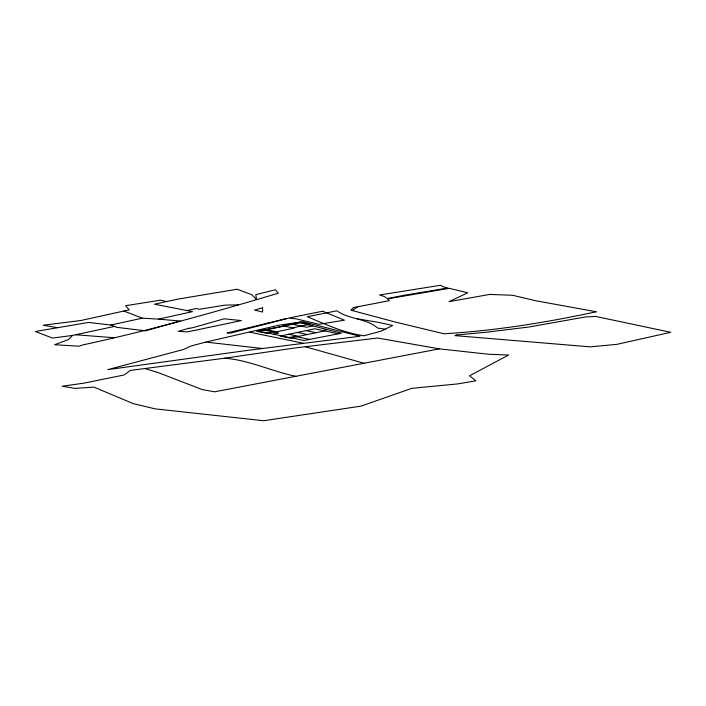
<?xml version="1.0" encoding="UTF-8"?>
<svg xmlns="http://www.w3.org/2000/svg" width="706" height="706" viewBox="0 0 706 706"><rect width="100%" height="100%" fill="white"/><g stroke="black" fill="none" stroke-linecap="round" stroke-linejoin="round"><path stroke-width="1.06" d="M72.489 335.438L68.482 339.551L54.636 344.722L78.843 346.214L83.193 344.837C148.984 330.629 213.803 312.44 278.279 293.219L275.384 289.769L255.766 294.64L256.569 299.609L251.918 294.755L237.216 289.231L178.089 299.088L154.49 304.207L192.5 311.646L158.541 319.13L142.303 318.177L110.718 325.016L88.682 322.43L35.3 331.511L52.465 338.068L72.489 335.438L114.646 326.366L116.446 327.31L145.507 330.814L180.224 321.036L158.541 319.13M352.259 310.543L396.216 322.28L444.012 333.779L445.645 333.673C496.389 330.549 546.665 322.421 596.341 311.77L535.36 300.677L512.644 295.276L489.673 294.428L448.972 301.665L467.76 292.787L449.272 288.322L387.585 298.867L389.324 300.659L353.247 307.631L350.953 310.199L352.259 310.543L357.536 306.801M205.817 342.066L190.955 346.037L183.436 349.514L107.806 369.617L246.518 350.52L360.025 336.259L302.697 321.733L278.746 325.263L205.817 342.066L262.614 348.526M268.395 323.383L287.307 318.406L227.138 332.932L230.659 333.073L268.395 323.383L266.947 323.233M56.957 327.593L43.19 325.237L81.075 320.462L129.224 309.855L125.562 305.707L160.536 300.182L166.731 301.55M186.975 310.552L196.268 308.531L199.304 309.272L225.117 305.116L238.381 304.851M266.63 329.693L283.962 326.057M275.349 331.493L266.691 333.311L256.64 331.238L265.306 329.42L276.681 331.767L294.014 328.131L282.629 325.784L299.953 322.139L310.005 324.222L292.681 327.858M273.39 334.176L278.791 333.038L263.973 329.976M312.784 325.898L306.51 327.222L291.296 323.957M289.478 337.494L294.87 336.365L309.66 339.418M322.598 330.54L327.249 329.561M324.786 330.885L290.131 338.156L280.079 336.082L314.735 328.802L338.315 333.788M144.889 368.523L158.206 372.6L202.322 389.615L214.65 391.812L439.317 348.852L488.676 354.262L508.638 355.012L469.569 375.786L475.879 380.816L457.92 383.879L411.722 388.353L361.101 406.126L263.656 420.732L155.276 408.871L133.381 403.682L94.013 387.144L74.827 388.388L62.163 386.226L83.785 383.173L124.23 374.948L130.328 370.412L224.79 358.207L294.676 348.005L377.586 338.024L439.317 348.852M75.904 334.776L114.037 337.724M224.79 358.207C249.403 360.184 272.004 371.427 296.096 376.369M385.176 329.181L377.657 328.078C366.361 318.256 349.064 319.483 336.85 310.825L307.304 316.694C325.695 324.433 344.025 332.914 363.969 335.774L381.399 331.061L392.615 325.492L378.592 322.377L357.139 318.785M306.069 330.62L316.12 332.702M297.402 332.447L307.454 334.52M288.745 334.265L298.797 336.338M249.906 332.208L303.474 343.275M305.336 346.77L364.402 363.369M110.718 325.016L114.646 326.366M123.877 311.064L142.303 318.177M456.588 334.988L454.946 335.624L590.34 346.858L616.867 344.351L670.7 332.305L595.652 316.429L585.548 316.941L528.75 327.028L485.834 332.279L456.588 334.988M188.829 328.281L178.177 331.37L187.637 331.855L241.443 320.577L224.058 318.821L192.138 327.875L188.829 328.281M262.57 307.79L254.46 310.093L262.641 312.026L262.57 307.79M322.642 311.222L288.41 318.115L296.308 318.856L318.838 324.31L344.44 320.189L322.642 311.222M404.406 295.232L387.294 298.576L384.364 296.485L379.563 294.993L440.57 285.268L443.059 286.724L447.904 287.969L404.406 295.232M300.535 322.801L258.396 331.079L304.074 340.513L341.483 333.17L300.535 322.801"/></g></svg>
